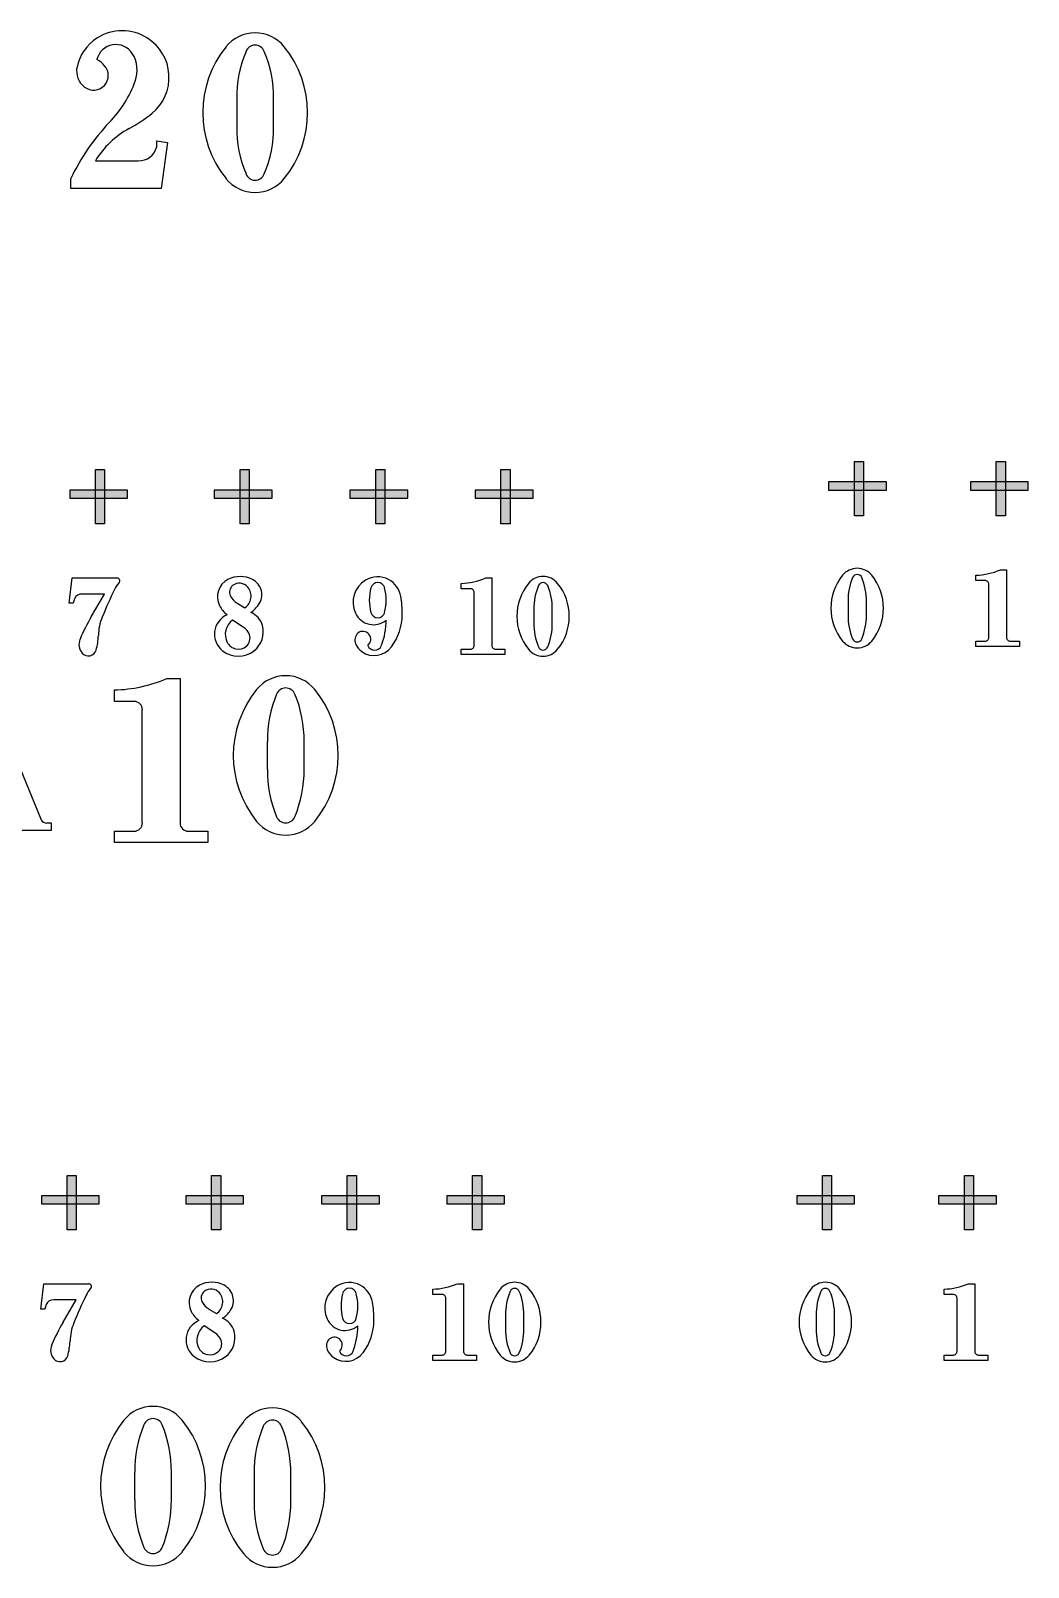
# Model space of a CAD drawing. Extents: x -30826 to 38793, y -30114 to 48793.
# Drawn here: x -16627 to -2958, y -29922 to -8877 of the extents above; entities that cross this region are included whole.
import ezdxf

# ---------------------------------------------------------------- set-up
doc = ezdxf.new("R2010")
doc.units = 13
doc.layers.add('APS_GEOMETRY', color=7, linetype='Continuous')
pattern_1 = [(0, (18832.043, 3325.471), (0, 8.4670712), [6.15787, -2.3092012]), (90, (18832.043, 3325.471), (-8.4670712, 5e-16), [6.15787, -2.3092012])]
pattern_2 = [(0, (20812.134, 3325.471), (0, 8.4670712), [6.15787, -2.3092012]), (90, (20812.134, 3325.471), (-8.4670712, 5e-16), [6.15787, -2.3092012])]
pattern_3 = [(0, (22671.37, 3325.471), (0, 8.4670712), [6.15787, -2.3092012]), (90, (22671.37, 3325.471), (-8.4670712, 5e-16), [6.15787, -2.3092012])]
pattern_4 = [(0, (24387.843, 3325.471), (0, 8.4670712), [6.15787, -2.3092012]), (90, (24387.843, 3325.471), (-8.4670712, 5e-16), [6.15787, -2.3092012])]
pattern_5 = [(0, (29183.239, 3325.471), (0, 8.4670712), [6.15787, -2.3092012]), (90, (29183.239, 3325.471), (-8.4670712, 5e-16), [6.15787, -2.3092012])]
pattern_6 = [(0, (31126.969, 3325.471), (0, 8.4670712), [6.15787, -2.3092012]), (90, (31126.969, 3325.471), (-8.4670712, 5e-16), [6.15787, -2.3092012])]
pattern_7 = [(0, (19220.542, 12992.295), (0, 8.4670712), [6.15787, -2.3092012]), (90, (19220.542, 12992.295), (-8.4670712, 5e-16), [6.15787, -2.3092012])]
pattern_8 = [(0, (21200.6326, 12992.295), (0, 8.4670712), [6.15787, -2.3092012]), (90, (21200.6326, 12992.295), (-8.4670712, 5e-16), [6.15787, -2.3092012])]
pattern_9 = [(0, (23059.868, 12992.295), (0, 8.4670712), [6.15787, -2.3092012]), (90, (23059.868, 12992.295), (-8.4670712, 5e-16), [6.15787, -2.3092012])]
pattern_10 = [(0, (24776.3415, 12992.295), (0, 8.4670712), [6.15787, -2.3092012]), (90, (24776.3415, 12992.295), (-8.4670712, 5e-16), [6.15787, -2.3092012])]
pattern_11 = [(0, (29619.323, 13103.735), (0, 8.4670712), [6.15787, -2.3092012]), (90, (29619.323, 13103.735), (-8.4670712, 5e-16), [6.15787, -2.3092012])]
pattern_12 = [(0, (31563.054, 13103.735), (0, 8.4670712), [6.15787, -2.3092012]), (90, (31563.054, 13103.735), (-8.4670712, 5e-16), [6.15787, -2.3092012])]

msp = doc.modelspace()

# ---------------------------------------------------------------- hatches: boundary and pattern name
at = {"true_color": 0xffffff}
h = msp.add_hatch(dxfattribs=at)
h.set_pattern_fill('ANGLE', scale=1.212179)
h.set_pattern_definition(pattern_7)
h.paths.add_polyline_path([(-15300, -15168), (-15615, -15168), (-15615, -15279), (-15300, -15279)])
h.paths.add_polyline_path([(-15615, -15168), (-15739, -15168), (-15739, -15279), (-15615, -15279)])
h.paths.add_polyline_path([(-15739, -15168), (-16093, -15168), (-16093, -15279), (-15739, -15279)])
h.paths.add_polyline_path([(-15615, -15279), (-15739, -15279), (-15739, -15632), (-15615, -15632)])
h.paths.add_polyline_path([(-15615, -14888), (-15739, -14888), (-15739, -15168), (-15615, -15168)])
h = msp.add_hatch(dxfattribs=at)
h.set_pattern_fill('ANGLE', scale=1.212179)
h.set_pattern_definition(pattern_7)
h.paths.add_polyline_path([(-15300, -15168), (-15615, -15168), (-15615, -15279), (-15300, -15279)])
h.paths.add_polyline_path([(-15615, -15168), (-15739, -15168), (-15739, -15279), (-15615, -15279)])
h.paths.add_polyline_path([(-15739, -15168), (-16093, -15168), (-16093, -15279), (-15739, -15279)])
h.paths.add_polyline_path([(-15615, -15279), (-15739, -15279), (-15739, -15632), (-15615, -15632)])
h.paths.add_polyline_path([(-15615, -14888), (-15739, -14888), (-15739, -15168), (-15615, -15168)])
h = msp.add_hatch(dxfattribs=at)
h.set_pattern_fill('ANGLE', scale=1.212179)
h.set_pattern_definition(pattern_8)
h.paths.add_polyline_path([(-13320, -15168), (-13635, -15168), (-13635, -15279), (-13320, -15279)])
h.paths.add_polyline_path([(-13635, -15168), (-13759, -15168), (-13759, -15279), (-13635, -15279)])
h.paths.add_polyline_path([(-13759, -15168), (-14112, -15168), (-14112, -15279), (-13759, -15279)])
h.paths.add_polyline_path([(-13635, -15279), (-13759, -15279), (-13759, -15632), (-13635, -15632)])
h.paths.add_polyline_path([(-13635, -14888), (-13759, -14888), (-13759, -15168), (-13635, -15168)])
h = msp.add_hatch(dxfattribs=at)
h.set_pattern_fill('ANGLE', scale=1.212179)
h.set_pattern_definition(pattern_8)
h.paths.add_polyline_path([(-13320, -15168), (-13635, -15168), (-13635, -15279), (-13320, -15279)])
h.paths.add_polyline_path([(-13635, -15168), (-13759, -15168), (-13759, -15279), (-13635, -15279)])
h.paths.add_polyline_path([(-13759, -15168), (-14112, -15168), (-14112, -15279), (-13759, -15279)])
h.paths.add_polyline_path([(-13635, -15279), (-13759, -15279), (-13759, -15632), (-13635, -15632)])
h.paths.add_polyline_path([(-13635, -14888), (-13759, -14888), (-13759, -15168), (-13635, -15168)])
h = msp.add_hatch(dxfattribs=at)
h.set_pattern_fill('ANGLE', scale=1.212179)
h.set_pattern_definition(pattern_9)
h.paths.add_polyline_path([(-11461, -15168), (-11775, -15168), (-11775, -15279), (-11461, -15279)])
h.paths.add_polyline_path([(-11775, -15168), (-11900, -15168), (-11900, -15279), (-11775, -15279)])
h.paths.add_polyline_path([(-11900, -15168), (-12253, -15168), (-12253, -15279), (-11900, -15279)])
h.paths.add_polyline_path([(-11775, -15279), (-11900, -15279), (-11900, -15632), (-11775, -15632)])
h.paths.add_polyline_path([(-11775, -14888), (-11900, -14888), (-11900, -15168), (-11775, -15168)])
h = msp.add_hatch(dxfattribs=at)
h.set_pattern_fill('ANGLE', scale=1.212179)
h.set_pattern_definition(pattern_9)
h.paths.add_polyline_path([(-11461, -15168), (-11775, -15168), (-11775, -15279), (-11461, -15279)])
h.paths.add_polyline_path([(-11775, -15168), (-11900, -15168), (-11900, -15279), (-11775, -15279)])
h.paths.add_polyline_path([(-11900, -15168), (-12253, -15168), (-12253, -15279), (-11900, -15279)])
h.paths.add_polyline_path([(-11775, -15279), (-11900, -15279), (-11900, -15632), (-11775, -15632)])
h.paths.add_polyline_path([(-11775, -14888), (-11900, -14888), (-11900, -15168), (-11775, -15168)])
h = msp.add_hatch(dxfattribs=at)
h.set_pattern_fill('ANGLE', scale=1.212179)
h.set_pattern_definition(pattern_10)
h.paths.add_polyline_path([(-9744, -15168), (-10059, -15168), (-10059, -15279), (-9744, -15279)])
h.paths.add_polyline_path([(-10059, -15168), (-10184, -15168), (-10184, -15279), (-10059, -15279)])
h.paths.add_polyline_path([(-10184, -15168), (-10537, -15168), (-10537, -15279), (-10184, -15279)])
h.paths.add_polyline_path([(-10059, -15279), (-10184, -15279), (-10184, -15632), (-10059, -15632)])
h.paths.add_polyline_path([(-10059, -14888), (-10184, -14888), (-10184, -15168), (-10059, -15168)])
h = msp.add_hatch(dxfattribs=at)
h.set_pattern_fill('ANGLE', scale=1.212179)
h.set_pattern_definition(pattern_10)
h.paths.add_polyline_path([(-9744, -15168), (-10059, -15168), (-10059, -15279), (-9744, -15279)])
h.paths.add_polyline_path([(-10059, -15168), (-10184, -15168), (-10184, -15279), (-10059, -15279)])
h.paths.add_polyline_path([(-10184, -15168), (-10537, -15168), (-10537, -15279), (-10184, -15279)])
h.paths.add_polyline_path([(-10059, -15279), (-10184, -15279), (-10184, -15632), (-10059, -15632)])
h.paths.add_polyline_path([(-10059, -14888), (-10184, -14888), (-10184, -15168), (-10059, -15168)])
h = msp.add_hatch(dxfattribs=at)
h.set_pattern_fill('ANGLE', scale=1.212179)
h.set_pattern_definition(pattern_11)
h.paths.add_polyline_path([(-4901, -15056), (-5216, -15056), (-5216, -15168), (-4901, -15168)])
h.paths.add_polyline_path([(-5216, -15056), (-5341, -15056), (-5341, -15168), (-5216, -15168)])
h.paths.add_polyline_path([(-5341, -15056), (-5694, -15056), (-5694, -15168), (-5341, -15168)])
h.paths.add_polyline_path([(-5216, -15168), (-5341, -15168), (-5341, -15521), (-5216, -15521)])
h.paths.add_polyline_path([(-5216, -14776), (-5341, -14776), (-5341, -15056), (-5216, -15056)])
h = msp.add_hatch(dxfattribs=at)
h.set_pattern_fill('ANGLE', scale=1.212179)
h.set_pattern_definition(pattern_11)
h.paths.add_polyline_path([(-4901, -15056), (-5216, -15056), (-5216, -15168), (-4901, -15168)])
h.paths.add_polyline_path([(-5216, -15056), (-5341, -15056), (-5341, -15168), (-5216, -15168)])
h.paths.add_polyline_path([(-5341, -15056), (-5694, -15056), (-5694, -15168), (-5341, -15168)])
h.paths.add_polyline_path([(-5216, -15168), (-5341, -15168), (-5341, -15521), (-5216, -15521)])
h.paths.add_polyline_path([(-5216, -14776), (-5341, -14776), (-5341, -15056), (-5216, -15056)])
h = msp.add_hatch(dxfattribs=at)
h.set_pattern_fill('ANGLE', scale=1.212179)
h.set_pattern_definition(pattern_12)
h.paths.add_polyline_path([(-2958, -15056), (-3272, -15056), (-3272, -15168), (-2958, -15168)])
h.paths.add_polyline_path([(-3272, -15056), (-3397, -15056), (-3397, -15168), (-3272, -15168)])
h.paths.add_polyline_path([(-3397, -15056), (-3750, -15056), (-3750, -15168), (-3397, -15168)])
h.paths.add_polyline_path([(-3272, -15168), (-3397, -15168), (-3397, -15521), (-3272, -15521)])
h.paths.add_polyline_path([(-3272, -14776), (-3397, -14776), (-3397, -15056), (-3272, -15056)])
h = msp.add_hatch(dxfattribs=at)
h.set_pattern_fill('ANGLE', scale=1.212179)
h.set_pattern_definition(pattern_12)
h.paths.add_polyline_path([(-2958, -15056), (-3272, -15056), (-3272, -15168), (-2958, -15168)])
h.paths.add_polyline_path([(-3272, -15056), (-3397, -15056), (-3397, -15168), (-3272, -15168)])
h.paths.add_polyline_path([(-3397, -15056), (-3750, -15056), (-3750, -15168), (-3397, -15168)])
h.paths.add_polyline_path([(-3272, -15168), (-3397, -15168), (-3397, -15521), (-3272, -15521)])
h.paths.add_polyline_path([(-3272, -14776), (-3397, -14776), (-3397, -15056), (-3272, -15056)])
h = msp.add_hatch(dxfattribs=at)
h.set_pattern_fill('ANGLE', scale=1.212179)
h.set_pattern_definition(pattern_1)
h.paths.add_polyline_path([(-15689, -24834), (-16003, -24834), (-16003, -24946), (-15689, -24946)])
h.paths.add_polyline_path([(-16003, -24834), (-16128, -24834), (-16128, -24946), (-16003, -24946)])
h.paths.add_polyline_path([(-16128, -24834), (-16481, -24834), (-16481, -24946), (-16128, -24946)])
h.paths.add_polyline_path([(-16003, -24946), (-16128, -24946), (-16128, -25299), (-16003, -25299)])
h.paths.add_polyline_path([(-16003, -24555), (-16128, -24555), (-16128, -24834), (-16003, -24834)])
h = msp.add_hatch(dxfattribs=at)
h.set_pattern_fill('ANGLE', scale=1.212179)
h.set_pattern_definition(pattern_1)
h.paths.add_polyline_path([(-15689, -24834), (-16003, -24834), (-16003, -24946), (-15689, -24946)])
h.paths.add_polyline_path([(-16003, -24834), (-16128, -24834), (-16128, -24946), (-16003, -24946)])
h.paths.add_polyline_path([(-16128, -24834), (-16481, -24834), (-16481, -24946), (-16128, -24946)])
h.paths.add_polyline_path([(-16003, -24946), (-16128, -24946), (-16128, -25299), (-16003, -25299)])
h.paths.add_polyline_path([(-16003, -24555), (-16128, -24555), (-16128, -24834), (-16003, -24834)])
h = msp.add_hatch(dxfattribs=at)
h.set_pattern_fill('ANGLE', scale=1.212179)
h.set_pattern_definition(pattern_2)
h.paths.add_polyline_path([(-13709, -24834), (-14023, -24834), (-14023, -24946), (-13709, -24946)])
h.paths.add_polyline_path([(-14023, -24834), (-14148, -24834), (-14148, -24946), (-14023, -24946)])
h.paths.add_polyline_path([(-14148, -24834), (-14501, -24834), (-14501, -24946), (-14148, -24946)])
h.paths.add_polyline_path([(-14023, -24946), (-14148, -24946), (-14148, -25299), (-14023, -25299)])
h.paths.add_polyline_path([(-14023, -24555), (-14148, -24555), (-14148, -24834), (-14023, -24834)])
h = msp.add_hatch(dxfattribs=at)
h.set_pattern_fill('ANGLE', scale=1.212179)
h.set_pattern_definition(pattern_2)
h.paths.add_polyline_path([(-13709, -24834), (-14023, -24834), (-14023, -24946), (-13709, -24946)])
h.paths.add_polyline_path([(-14023, -24834), (-14148, -24834), (-14148, -24946), (-14023, -24946)])
h.paths.add_polyline_path([(-14148, -24834), (-14501, -24834), (-14501, -24946), (-14148, -24946)])
h.paths.add_polyline_path([(-14023, -24946), (-14148, -24946), (-14148, -25299), (-14023, -25299)])
h.paths.add_polyline_path([(-14023, -24555), (-14148, -24555), (-14148, -24834), (-14023, -24834)])
h = msp.add_hatch(dxfattribs=at)
h.set_pattern_fill('ANGLE', scale=1.212179)
h.set_pattern_definition(pattern_3)
h.paths.add_polyline_path([(-11849, -24834), (-12164, -24834), (-12164, -24946), (-11849, -24946)])
h.paths.add_polyline_path([(-12164, -24834), (-12289, -24834), (-12289, -24946), (-12164, -24946)])
h.paths.add_polyline_path([(-12289, -24834), (-12642, -24834), (-12642, -24946), (-12289, -24946)])
h.paths.add_polyline_path([(-12164, -24946), (-12289, -24946), (-12289, -25299), (-12164, -25299)])
h.paths.add_polyline_path([(-12164, -24555), (-12289, -24555), (-12289, -24834), (-12164, -24834)])
h = msp.add_hatch(dxfattribs=at)
h.set_pattern_fill('ANGLE', scale=1.212179)
h.set_pattern_definition(pattern_3)
h.paths.add_polyline_path([(-11849, -24834), (-12164, -24834), (-12164, -24946), (-11849, -24946)])
h.paths.add_polyline_path([(-12164, -24834), (-12289, -24834), (-12289, -24946), (-12164, -24946)])
h.paths.add_polyline_path([(-12289, -24834), (-12642, -24834), (-12642, -24946), (-12289, -24946)])
h.paths.add_polyline_path([(-12164, -24946), (-12289, -24946), (-12289, -25299), (-12164, -25299)])
h.paths.add_polyline_path([(-12164, -24555), (-12289, -24555), (-12289, -24834), (-12164, -24834)])
h = msp.add_hatch(dxfattribs=at)
h.set_pattern_fill('ANGLE', scale=1.212179)
h.set_pattern_definition(pattern_4)
h.paths.add_polyline_path([(-10133, -24834), (-10447, -24834), (-10447, -24946), (-10133, -24946)])
h.paths.add_polyline_path([(-10447, -24834), (-10572, -24834), (-10572, -24946), (-10447, -24946)])
h.paths.add_polyline_path([(-10572, -24834), (-10925, -24834), (-10925, -24946), (-10572, -24946)])
h.paths.add_polyline_path([(-10447, -24946), (-10572, -24946), (-10572, -25299), (-10447, -25299)])
h.paths.add_polyline_path([(-10447, -24555), (-10572, -24555), (-10572, -24834), (-10447, -24834)])
h = msp.add_hatch(dxfattribs=at)
h.set_pattern_fill('ANGLE', scale=1.212179)
h.set_pattern_definition(pattern_4)
h.paths.add_polyline_path([(-10133, -24834), (-10447, -24834), (-10447, -24946), (-10133, -24946)])
h.paths.add_polyline_path([(-10447, -24834), (-10572, -24834), (-10572, -24946), (-10447, -24946)])
h.paths.add_polyline_path([(-10572, -24834), (-10925, -24834), (-10925, -24946), (-10572, -24946)])
h.paths.add_polyline_path([(-10447, -24946), (-10572, -24946), (-10572, -25299), (-10447, -25299)])
h.paths.add_polyline_path([(-10447, -24555), (-10572, -24555), (-10572, -24834), (-10447, -24834)])
h = msp.add_hatch(dxfattribs=at)
h.set_pattern_fill('ANGLE', scale=1.212179)
h.set_pattern_definition(pattern_5)
h.paths.add_polyline_path([(-5338, -24834), (-5652, -24834), (-5652, -24946), (-5338, -24946)])
h.paths.add_polyline_path([(-5652, -24834), (-5777, -24834), (-5777, -24946), (-5652, -24946)])
h.paths.add_polyline_path([(-5777, -24834), (-6130, -24834), (-6130, -24946), (-5777, -24946)])
h.paths.add_polyline_path([(-5652, -24946), (-5777, -24946), (-5777, -25299), (-5652, -25299)])
h.paths.add_polyline_path([(-5652, -24555), (-5777, -24555), (-5777, -24834), (-5652, -24834)])
h = msp.add_hatch(dxfattribs=at)
h.set_pattern_fill('ANGLE', scale=1.212179)
h.set_pattern_definition(pattern_5)
h.paths.add_polyline_path([(-5338, -24834), (-5652, -24834), (-5652, -24946), (-5338, -24946)])
h.paths.add_polyline_path([(-5652, -24834), (-5777, -24834), (-5777, -24946), (-5652, -24946)])
h.paths.add_polyline_path([(-5777, -24834), (-6130, -24834), (-6130, -24946), (-5777, -24946)])
h.paths.add_polyline_path([(-5652, -24946), (-5777, -24946), (-5777, -25299), (-5652, -25299)])
h.paths.add_polyline_path([(-5652, -24555), (-5777, -24555), (-5777, -24834), (-5652, -24834)])
h = msp.add_hatch(dxfattribs=at)
h.set_pattern_fill('ANGLE', scale=1.212179)
h.set_pattern_definition(pattern_6)
h.paths.add_polyline_path([(-3394, -24834), (-3708, -24834), (-3708, -24946), (-3394, -24946)])
h.paths.add_polyline_path([(-3708, -24834), (-3833, -24834), (-3833, -24946), (-3708, -24946)])
h.paths.add_polyline_path([(-3833, -24834), (-4186, -24834), (-4186, -24946), (-3833, -24946)])
h.paths.add_polyline_path([(-3708, -24946), (-3833, -24946), (-3833, -25299), (-3708, -25299)])
h.paths.add_polyline_path([(-3708, -24555), (-3833, -24555), (-3833, -24834), (-3708, -24834)])
h = msp.add_hatch(dxfattribs=at)
h.set_pattern_fill('ANGLE', scale=1.212179)
h.set_pattern_definition(pattern_6)
h.paths.add_polyline_path([(-3394, -24834), (-3708, -24834), (-3708, -24946), (-3394, -24946)])
h.paths.add_polyline_path([(-3708, -24834), (-3833, -24834), (-3833, -24946), (-3708, -24946)])
h.paths.add_polyline_path([(-3833, -24834), (-4186, -24834), (-4186, -24946), (-3833, -24946)])
h.paths.add_polyline_path([(-3708, -24946), (-3833, -24946), (-3833, -25299), (-3708, -25299)])
h.paths.add_polyline_path([(-3708, -24555), (-3833, -24555), (-3833, -24834), (-3708, -24834)])

# ---------------------------------------------------------------- linework, layer by layer
for points in [[(-15739, -14888), (-15615, -14888), (-15615, -15632), (-15739, -15632)], [(-15739, -14888), (-15615, -14888), (-15615, -15632), (-15739, -15632)], [(-13759, -14888), (-13635, -14888), (-13635, -15632), (-13759, -15632)], [(-13759, -14888), (-13635, -14888), (-13635, -15632), (-13759, -15632)], [(-11900, -14888), (-11775, -14888), (-11775, -15632), (-11900, -15632)], [(-11900, -14888), (-11775, -14888), (-11775, -15632), (-11900, -15632)], [(-10184, -14888), (-10059, -14888), (-10059, -15632), (-10184, -15632)], [(-10184, -14888), (-10059, -14888), (-10059, -15632), (-10184, -15632)], [(-5341, -14776), (-5216, -14776), (-5216, -15521), (-5341, -15521)], [(-5341, -14776), (-5216, -14776), (-5216, -15521), (-5341, -15521)], [(-3397, -14776), (-3272, -14776), (-3272, -15521), (-3397, -15521)], [(-3397, -14776), (-3272, -14776), (-3272, -15521), (-3397, -15521)], [(-5694, -15168), (-4901, -15168), (-4901, -15056), (-5694, -15056)], [(-5694, -15168), (-4901, -15168), (-4901, -15056), (-5694, -15056)], [(-3750, -15168), (-2958, -15168), (-2958, -15056), (-3750, -15056)], [(-3750, -15168), (-2958, -15168), (-2958, -15056), (-3750, -15056)], [(-16093, -15279), (-15300, -15279), (-15300, -15168), (-16093, -15168)], [(-16093, -15279), (-15300, -15279), (-15300, -15168), (-16093, -15168)], [(-14112, -15279), (-13320, -15279), (-13320, -15168), (-14112, -15168)], [(-14112, -15279), (-13320, -15279), (-13320, -15168), (-14112, -15168)], [(-12253, -15279), (-11461, -15279), (-11461, -15168), (-12253, -15168)], [(-12253, -15279), (-11461, -15279), (-11461, -15168), (-12253, -15168)], [(-10537, -15279), (-9744, -15279), (-9744, -15168), (-10537, -15168)], [(-10537, -15279), (-9744, -15279), (-9744, -15168), (-10537, -15168)], [(-16128, -24555), (-16003, -24555), (-16003, -25299), (-16128, -25299)], [(-16128, -24555), (-16003, -24555), (-16003, -25299), (-16128, -25299)], [(-14148, -24555), (-14023, -24555), (-14023, -25299), (-14148, -25299)], [(-14148, -24555), (-14023, -24555), (-14023, -25299), (-14148, -25299)], [(-12289, -24555), (-12164, -24555), (-12164, -25299), (-12289, -25299)], [(-12289, -24555), (-12164, -24555), (-12164, -25299), (-12289, -25299)], [(-10572, -24555), (-10447, -24555), (-10447, -25299), (-10572, -25299)], [(-10572, -24555), (-10447, -24555), (-10447, -25299), (-10572, -25299)], [(-5777, -24555), (-5652, -24555), (-5652, -25299), (-5777, -25299)], [(-5777, -24555), (-5652, -24555), (-5652, -25299), (-5777, -25299)], [(-3833, -24555), (-3708, -24555), (-3708, -25299), (-3833, -25299)], [(-3833, -24555), (-3708, -24555), (-3708, -25299), (-3833, -25299)], [(-16481, -24946), (-15689, -24946), (-15689, -24834), (-16481, -24834)], [(-16481, -24946), (-15689, -24946), (-15689, -24834), (-16481, -24834)], [(-14501, -24946), (-13709, -24946), (-13709, -24834), (-14501, -24834)], [(-14501, -24946), (-13709, -24946), (-13709, -24834), (-14501, -24834)], [(-12642, -24946), (-11849, -24946), (-11849, -24834), (-12642, -24834)], [(-12642, -24946), (-11849, -24946), (-11849, -24834), (-12642, -24834)], [(-10925, -24946), (-10133, -24946), (-10133, -24834), (-10925, -24834)], [(-10925, -24946), (-10133, -24946), (-10133, -24834), (-10925, -24834)], [(-6130, -24946), (-5338, -24946), (-5338, -24834), (-6130, -24834)], [(-6130, -24946), (-5338, -24946), (-5338, -24834), (-6130, -24834)], [(-4186, -24946), (-3394, -24946), (-3394, -24834), (-4186, -24834)], [(-4186, -24946), (-3394, -24946), (-3394, -24834), (-4186, -24834)]]:
    msp.add_lwpolyline(points, close=True)
at = {"layer": 'APS_GEOMETRY', "ltscale": 1000}
for p, q in [((-13804, -9810, -280000000), (-13804, -10188, -280000000)), ((-13300, -10188, -280000000), (-13300, -9810, -280000000)), ((-14901, -10469), (-14901, -10385)), ((-14901, -10385), (-14754, -10406)), ((-14754, -10406), (-14838, -11036)), ((-15741, -10658), (-15153, -10658)), ((-16077, -11036), (-16077, -10900)), ((-14838, -11036), (-16077, -11036)), ((-16099, -16719), (-16057, -16372)), ((-16057, -16372), (-15448, -16372)), ((-10393, -16372), (-10309, -16372)), ((-10309, -16372), (-10309, -17296)), ((-3676, -16408), (-3676, -16334)), ((-3550, -16408), (-3676, -16408)), ((-3340, -16261), (-3256, -16261)), ((-3256, -16261), (-3256, -17185)), ((-15616, -16593), (-15920, -16593)), ((-15794, -16897), (-15616, -16593)), ((-10729, -16519), (-10729, -16446)), ((-10603, -16519), (-10729, -16519)), ((-10550, -17296), (-10550, -16572)), ((-3497, -17185), (-3497, -16460)), ((-16046, -16719), (-16099, -16719)), ((-16025, -16656), (-16046, -16719)), ((-13798, -16719, 70000000), (-13693, -16782, 70000000)), ((-9732, -16803), (-9732, -16992)), ((-9480, -16992), (-9480, -16803)), ((-5428, -16691), (-5428, -16880)), ((-5176, -16880), (-5176, -16691)), ((-13714, -17044, 70000000), (-13861, -16950, 70000000)), ((-3676, -17311), (-3676, -17237)), ((-3676, -17237), (-3550, -17237)), ((-3203, -17237), (-3077, -17237)), ((-3077, -17237), (-3077, -17311)), ((-10729, -17422), (-10729, -17349)), ((-10729, -17349), (-10603, -17349)), ((-10130, -17422), (-10729, -17422)), ((-10256, -17349), (-10130, -17349)), ((-10130, -17349), (-10130, -17422)), ((-3077, -17311), (-3676, -17311)), ((-14761, -17749, 100000000), (-14581, -17749, 100000000)), ((-14581, -17749, 100000000), (-14581, -19727, 100000000)), ((-15480, -18064, 100000000), (-15480, -17906, 100000000)), ((-15210, -18064, 100000000), (-15480, -18064, 100000000)), ((-15098, -19727, 100000000), (-15098, -18176, 100000000)), ((-17038, -18333), (-16483, -19683)), ((-13385, -18614, -40000000), (-13385, -18992, -40000000)), ((-12881, -18992, -40000000), (-12881, -18614, -40000000)), ((-16408, -19728), (-16348, -19728)), ((-16348, -19728), (-16348, -19833)), ((-16348, -19833), (-17068, -19833)), ((-15480, -19997, 100000000), (-15480, -19840, 100000000)), ((-15480, -19840, 100000000), (-15210, -19840, 100000000)), ((-14468, -19840, 100000000), (-14199, -19840, 100000000)), ((-14199, -19840, 100000000), (-14199, -19997, 100000000)), ((-14199, -19997, 100000000), (-15480, -19997, 100000000)), ((-16487, -26385), (-16445, -26039)), ((-16445, -26039), (-15836, -26039)), ((-10781, -26039), (-10697, -26039)), ((-10697, -26039), (-10697, -26963)), ((-3776, -26039), (-3692, -26039)), ((-3692, -26039), (-3692, -26963)), ((-16004, -26259), (-16309, -26259)), ((-16183, -26564), (-16004, -26259)), ((-11117, -26186), (-11117, -26112)), ((-10991, -26186), (-11117, -26186)), ((-10939, -26963), (-10939, -26238)), ((-4112, -26186), (-4112, -26112)), ((-3986, -26186), (-4112, -26186)), ((-3933, -26963), (-3933, -26238)), ((-16435, -26385), (-16487, -26385)), ((-16414, -26322), (-16435, -26385)), ((-14186, -26385, 70000000), (-14081, -26448, 70000000)), ((-10121, -26469), (-10121, -26658)), ((-9869, -26658), (-9869, -26469)), ((-5864, -26469), (-5864, -26658)), ((-5612, -26658), (-5612, -26469)), ((-14102, -26711, 70000000), (-14249, -26616, 70000000)), ((-11117, -27089), (-11117, -27015)), ((-11117, -27015), (-10991, -27015)), ((-10519, -27089), (-11117, -27089)), ((-10645, -27015), (-10519, -27015)), ((-10519, -27015), (-10519, -27089)), ((-4112, -27089), (-4112, -27015)), ((-4112, -27015), (-3986, -27015)), ((-3513, -27089), (-4112, -27089)), ((-3639, -27015), (-3513, -27015)), ((-3513, -27015), (-3513, -27089)), ((-15203, -28621, -280000000), (-15203, -28999, -280000000)), ((-14699, -28999, -280000000), (-14699, -28621, -280000000)), ((-13566, -28642, -420000000), (-13566, -29020, -420000000)), ((-13062, -29020, -420000000), (-13062, -28642, -420000000))]:
    msp.add_line(p, q, dxfattribs=at)
for centre, radius, start, end in [((-15389, -9497), 615, 122.4778, 168.7585), ((-15373, -9522), 645, 57.5159, 122.4861), ((-15366, -9515), 635, 309.2954, 57.7117), ((-13552, -9424, -280000000), 517, 39.4246, 140.5742), ((-15460, -9332), 266, 32.8971, 166.8312), ((-15593, -9419), 425, 339.7593, 32.9212), ((-12836, -9999, -280000000), 1434, 140.978, 219.022), ((-12167, -9789, -280000000), 1636, 157.3554, 180.7336), ((-13552, -9211, -280000000), 136, 22.4033, 157.5972), ((-14936, -9789, -280000000), 1636, 359.2637, 22.6421), ((-14267, -9999, -280000000), 1434, 320.9786, 39.0222), ((-15719, -9428), 279, 169.3831, 232.6883), ((-15766, -9489), 202, 232.83, 41.4123), ((-15908, -9614), 391, 41.4311, 61.2341), ((-16643, -9049), 1538, 315.223, 340.3853), ((-16230, -8448), 2008, 298.2781, 309.0976), ((-13341, -12211), 3034, 136.7663, 154.4031), ((-14701, -11285), 1214, 118.4204, 148.9166), ((-12167, -10209, -280000000), 1636, 179.2651, 202.6435), ((-14936, -10209, -280000000), 1636, 337.3554, 0.7336), ((-15143, -10408), 250, 267.8483, 345.8915), ((-13552, -10574, -280000000), 517, 219.4241, 320.5759), ((-13552, -10787, -280000000), 136, 202.4119, 337.5881), ((-15445, -16410), 37.9, 318.3432, 94.7888), ((-13800, -16630, 70000000), 268, 117.5391, 206.6032), ((-13756, -16717, 70000000), 365, 62.5665, 117.4358), ((-13696, -16603, 70000000), 236, 324.5354, 62.7195), ((-11852, -16706, 70000000), 357, 121.7716, 204.5865), ((-11873, -16671, 70000000), 315, 61.9351, 121.8855), ((-11871, -16676, 70000000), 319, 9.4445, 62.6087), ((-10753, -15528), 918, 271.5435, 293.1341), ((-9606, -16610), 258, 39.4246, 140.5742), ((-4945, -16786), 717, 140.978, 219.022), ((-5302, -16498), 258, 39.4246, 140.5742), ((-4610, -16681), 818, 157.3554, 180.7336), ((-5302, -16392), 68.1, 22.4033, 157.5972), ((-5994, -16681), 818, 359.2637, 22.6421), ((-5660, -16786), 717, 320.9786, 39.0222), ((-3700, -15416), 918, 271.5435, 293.1341), ((-3549, -16460), 52.2, 359.7005, 90.3046), ((-15930, -16695), 103, 84.3647, 157.5628), ((-9564, -19385), 6568, 154.2316, 157.8405), ((-15116, -16703), 403, 138.2047, 154.4181), ((-13790, -16565, 70000000), 113, 128.7858, 205.224), ((-13674, -16512, 70000000), 241, 204.9714, 239.0062), ((-13767, -16594, 70000000), 150, 39.7575, 128.8194), ((-13801, -16621, 70000000), 194, 303.9833, 39.1627), ((-11310, -16676, 70000000), 677, 165.6392, 194.3612), ((-11871, -16532, 70000000), 97.5, 14.1252, 165.8748), ((-12433, -16676, 70000000), 677, 345.639, 14.361), ((-12876, -16860, 70000000), 1341, 359.354, 10.1733), ((-10602, -16571), 52.2, 359.7005, 90.3046), ((-9249, -16897), 717, 140.978, 219.022), ((-8914, -16792), 818, 157.3554, 180.7336), ((-9606, -16503), 68.1, 22.4033, 157.5972), ((-10298, -16792), 818, 359.2637, 22.6421), ((-9964, -16897), 717, 320.9786, 39.0222), ((-13705, -16578, 70000000), 376, 207.2247, 232.3882), ((-13888, -16461, 70000000), 474, 305.9917, 324.0003), ((-13375, -18303), 2798, 149.8265, 157.0423), ((-15013, -17171), 687, 157.4358, 179.0267), ((-13822, -17141, 70000000), 288, 112.9442, 232.5058), ((-13720, -17145, 70000000), 241, 125.8127, 207.0465), ((-13826, -17220, 70000000), 209, 19.8865, 57.4435), ((-13715, -17097, 70000000), 274, 15.6984, 67.149), ((-13765, -17111, 70000000), 325, 307.4235, 15.7082), ((-11930, -16742, 70000000), 270, 204.551, 310.0882), ((-11871, -16820, 70000000), 97.5, 194.1267, 345.8733), ((-12780, -16941, 70000000), 1024, 339.7935, 359.5949), ((-12292, -16868, 70000000), 756, 323.6671, 359.4651), ((-8914, -17002), 818, 179.2651, 202.6435), ((-10298, -17002), 818, 337.3554, 0.7336), ((-4610, -16891), 818, 179.2651, 202.6435), ((-5994, -16891), 818, 337.3554, 0.7336), ((-15788, -17282), 178, 156.9767, 221.9468), ((-16504, -17135), 805, 343.8223, 358.2399), ((-13782, -17175, 70000000), 171, 207.3768, 310.0025), ((-13764, -17198, 70000000), 142, 310.1014, 20.0305), ((-12055, -17223, 70000000), 131, 132.9406, 202.8714), ((-12076, -17211, 70000000), 108, 309.0946, 129.0946), ((-5302, -17073), 258, 219.4241, 320.5759), ((-5302, -17180), 68.1, 202.4119, 337.5881), ((-3549, -17185), 52.2, 269.6962, 0.3038), ((-3203, -17185), 52.2, 179.7005, 270.3046), ((-15837, -17328), 111, 221.393, 343.6587), ((-13782, -17088, 70000000), 354, 232.5892, 307.4089), ((-11941, -17173, 70000000), 256, 203.4103, 233.9084), ((-11919, -17140, 70000000), 295, 234.2129, 323.2789), ((-11913, -17260, 70000000), 101, 200.5623, 339.436), ((-10602, -17296), 52.2, 269.6962, 0.3038), ((-10256, -17296), 52.2, 179.7005, 270.3046), ((-9606, -17185), 258, 219.4241, 320.5759), ((-9606, -17291), 68.1, 202.4119, 337.5881), ((-15533, -15942, 100000000), 1965, 271.5435, 293.1341), ((-13133, -18228, -40000000), 517, 39.4246, 140.5742), ((-13133, -18015, -40000000), 136, 22.4033, 157.5972), ((-15209, -18176, 100000000), 112, 359.7005, 90.3046), ((-12417, -18803, -40000000), 1434, 140.978, 219.022), ((-11748, -18593, -40000000), 1636, 157.3554, 180.7336), ((-14517, -18593, -40000000), 1636, 359.2637, 22.6421), ((-13848, -18803, -40000000), 1434, 320.9786, 39.0222), ((-11748, -19013, -40000000), 1636, 179.2651, 202.6435), ((-14517, -19013, -40000000), 1636, 337.3554, 0.7336), ((-16408, -19643), 85.4, 208.2196, 269.8559), ((-15209, -19728, 100000000), 112, 269.6962, 0.3038), ((-14469, -19728, 100000000), 112, 179.7005, 270.3046), ((-13133, -19378, -40000000), 517, 219.4241, 320.5759), ((-13133, -19591, -40000000), 136, 202.4119, 337.5881), ((-15833, -26077), 37.9, 318.3432, 94.7888), ((-14189, -26297, 70000000), 268, 117.5391, 206.6032), ((-14144, -26383, 70000000), 365, 62.5665, 117.4358), ((-14085, -26270, 70000000), 236, 324.5354, 62.7195), ((-12240, -26373, 70000000), 357, 121.7716, 204.5865), ((-12261, -26337, 70000000), 315, 61.9351, 121.8855), ((-12260, -26342, 70000000), 319, 9.4445, 62.6087), ((-11142, -25195), 918, 271.5435, 293.1341), ((-9995, -26276), 258, 39.4246, 140.5742), ((-5738, -26276), 258, 39.4246, 140.5742), ((-4137, -25195), 918, 271.5435, 293.1341), ((-16319, -26362), 103, 84.3647, 157.5628), ((-9953, -29052), 6568, 154.2316, 157.8405), ((-15505, -26370), 403, 138.2047, 154.4181), ((-14179, -26232, 70000000), 113, 128.7858, 205.224), ((-14062, -26178, 70000000), 241, 204.9714, 239.0062), ((-14155, -26261, 70000000), 150, 39.7575, 128.8194), ((-14190, -26287, 70000000), 194, 303.9833, 39.1627), ((-11698, -26343, 70000000), 677, 165.6392, 194.3612), ((-12260, -26198, 70000000), 97.5, 14.1252, 165.8748), ((-12822, -26343, 70000000), 677, 345.639, 14.361), ((-13265, -26527, 70000000), 1341, 359.354, 10.1733), ((-10991, -26238), 52.2, 359.7005, 90.3046), ((-9637, -26564), 717, 140.978, 219.022), ((-9303, -26459), 818, 157.3554, 180.7336), ((-9995, -26170), 68.1, 22.4033, 157.5972), ((-10687, -26459), 818, 359.2637, 22.6421), ((-10352, -26564), 717, 320.9786, 39.0222), ((-5381, -26564), 717, 140.978, 219.022), ((-5046, -26459), 818, 157.3554, 180.7336), ((-5738, -26170), 68.1, 22.4033, 157.5972), ((-6430, -26459), 818, 359.2637, 22.6421), ((-6096, -26564), 717, 320.9786, 39.0222), ((-3986, -26238), 52.2, 359.7005, 90.3046), ((-14093, -26245, 70000000), 376, 207.2247, 232.3882), ((-14276, -26128, 70000000), 474, 305.9917, 324.0003), ((-14104, -26764, 70000000), 274, 15.6984, 67.149), ((-12260, -26487, 70000000), 97.5, 194.1267, 345.8733), ((-13764, -27970), 2798, 149.8265, 157.0423), ((-15401, -26838), 687, 157.4358, 179.0267), ((-14211, -26808, 70000000), 288, 112.9442, 232.5058), ((-14109, -26811, 70000000), 241, 125.8127, 207.0465), ((-14215, -26887, 70000000), 209, 19.8865, 57.4435), ((-14153, -26778, 70000000), 325, 307.4235, 15.7082), ((-12319, -26409, 70000000), 270, 204.551, 310.0882), ((-13169, -26608, 70000000), 1024, 339.7935, 359.5949), ((-12680, -26535, 70000000), 756, 323.6671, 359.4651), ((-9303, -26669), 818, 179.2651, 202.6435), ((-10687, -26669), 818, 337.3554, 0.7336), ((-5046, -26669), 818, 179.2651, 202.6435), ((-6430, -26669), 818, 337.3554, 0.7336), ((-16176, -26949), 178, 156.9767, 221.9468), ((-16893, -26802), 805, 343.8223, 358.2399), ((-14171, -26842, 70000000), 171, 207.3768, 310.0025), ((-14152, -26865, 70000000), 142, 310.1014, 20.0305), ((-12444, -26890, 70000000), 131, 132.9406, 202.8714), ((-12465, -26878, 70000000), 108, 309.0946, 129.0946), ((-16226, -26995), 111, 221.393, 343.6587), ((-14171, -26755, 70000000), 354, 232.5892, 307.4089), ((-12330, -26839, 70000000), 256, 203.4103, 233.9084), ((-12308, -26806, 70000000), 295, 234.2129, 323.2789), ((-12302, -26927, 70000000), 101, 200.5623, 339.436), ((-10991, -26963), 52.2, 269.6962, 0.3038), ((-10645, -26963), 52.2, 179.7005, 270.3046), ((-9995, -26851), 258, 219.4241, 320.5759), ((-9995, -26958), 68.1, 202.4119, 337.5881), ((-5738, -26851), 258, 219.4241, 320.5759), ((-5738, -26958), 68.1, 202.4119, 337.5881), ((-3986, -26963), 52.2, 269.6962, 0.3038), ((-3640, -26963), 52.2, 179.7005, 270.3046), ((-14951, -28235, -280000000), 517, 39.4246, 140.5742), ((-13314, -28256, -420000000), 517, 39.4246, 140.5742), ((-14235, -28810, -280000000), 1434, 140.978, 219.022), ((-13566, -28600, -280000000), 1636, 157.3554, 180.7336), ((-14951, -28022, -280000000), 136, 22.4033, 157.5972), ((-16335, -28600, -280000000), 1636, 359.2637, 22.6421), ((-15666, -28810, -280000000), 1434, 320.9786, 39.0222), ((-12599, -28831, -420000000), 1434, 140.978, 219.022), ((-13314, -28043, -420000000), 136, 22.4033, 157.5972), ((-14030, -28831, -420000000), 1434, 320.9786, 39.0222), ((-11930, -28621, -420000000), 1636, 157.3554, 180.7336), ((-14699, -28621, -420000000), 1636, 359.2637, 22.6421), ((-13566, -29020, -280000000), 1636, 179.2651, 202.6435), ((-16335, -29020, -280000000), 1636, 337.3554, 0.7336), ((-11930, -29041, -420000000), 1636, 179.2651, 202.6435), ((-14699, -29041, -420000000), 1636, 337.3554, 0.7336), ((-14951, -29598, -280000000), 136, 202.4119, 337.5881), ((-13314, -29619, -420000000), 136, 202.4119, 337.5881), ((-14951, -29385, -280000000), 517, 219.4241, 320.5759), ((-13314, -29406, -420000000), 517, 219.4241, 320.5759)]:
    msp.add_arc(centre, radius, start, end, dxfattribs=at)

doc.saveas('drawing.dxf')
